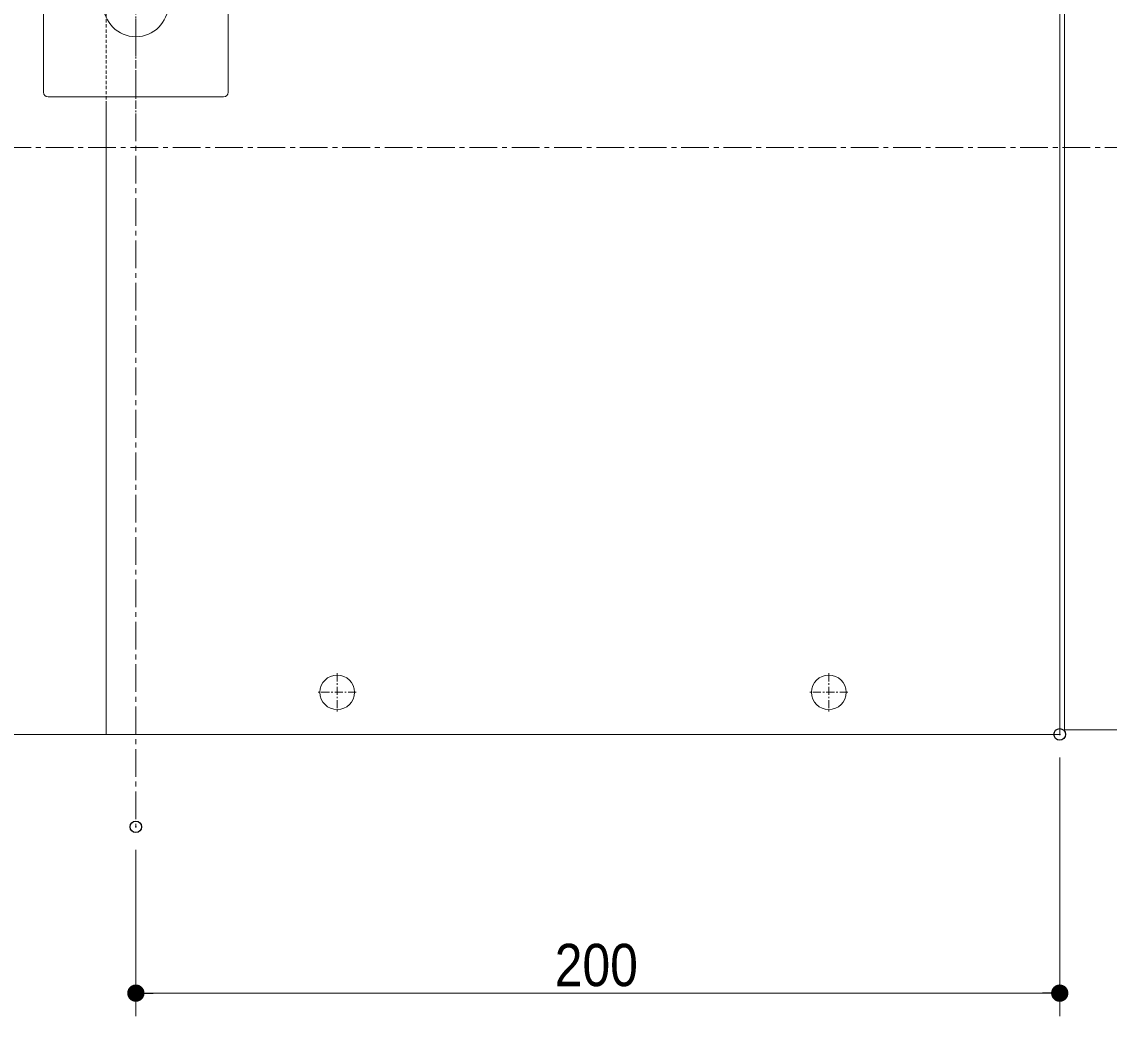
# Model space of a CAD drawing. Units: millimetres, scale not verified. Extents: x -1516 to 1516, y -761 to 761.
# Drawn here: x -1233.1 to -997.7, y -581 to -365.8 of the extents above; entities that cross this region are included whole.
import ezdxf
from ezdxf.enums import TextEntityAlignment as Align

# ---------------------------------------------------------------- set-up
doc = ezdxf.new("R2010")
doc.units = ezdxf.units.MM
doc.header["$LTSCALE"] = 5
doc.header["$PDMODE"] = 32
doc.header["$PDSIZE"] = 2.5
for name, pattern in [('USER1', [2.91, 1.76, -0.4, 0.35, -0.4]), ('USER2', [1.11, 0.71, -0.4]), ('USER4', [9.172222, 5.997222, -1.058333, 1.058333, -1.058333])]:
    doc.linetypes.add(name, pattern=pattern)
for name, color, linetype, lineweight in [('0-1_3一般', 7, 'Continuous', 15), ('0-3_2寸法-1', 7, 'Continuous', 15), ('0-4_0', 7, 'Continuous', 25)]:
    doc.layers.add(name, color=color, linetype=linetype, lineweight=lineweight)
doc.layers.add('0-5_Defpoints', color=7, linetype='Continuous')
doc.styles.add('ＭＳ Ｐゴシック', font='')
doc.styles.get('ＭＳ Ｐゴシック').set_extended_font_data('MS PGothic')

# ---------------------------------------------------------------- blocks, each defined once
blk = doc.blocks.new('グループ-24')
at = {"layer": '0-1_3一般'}
for p, q in [((-2700, -1344.96), (-2792.5, -1344.96)), ((-2695, -1352.46), (-2639, -1352.46)), ((-2802.5, -1354.96), (-2802.5, -1407.96)), ((-2700, -1392.46), (-2700, -1357.46)), ((-2634, -1357.46), (-2634, -1371.47)), ((-2627.5, -1392.46), (-2627.5, -1354.96)), ((-2700, -1392.46), (-2700, -2594.96)), ((-2633.31, -1394.96), (-2630, -1394.96)), ((-2802.5, -1410.96), (-2802.5, -1407.96)), ((-2802.5, -1410.96), (-2802.5, -1824.96)), ((-2802.5, -1824.96), (-2802.5, -2374.96)), ((-2802.5, -1824.96), (-2802.5, -2369.96))]:
    blk.add_line(p, q, dxfattribs=at)
for points in [[(-2802.5, -1354.96), (-2802.5, -1344.96), (-2792.5, -1344.96)], [(-2637.5, -1344.96), (-2700, -1344.96), (-2700, -1357.46)], [(-2802.5, -1824.96), (-2802.5, -2594.96), (-2700, -2594.96)]]:
    blk.add_lwpolyline(points, dxfattribs=at)
for centre, radius, start, end in [((-2695, -1357.46), 5, 90, 180), ((-2639, -1357.46), 5, 0, 90), ((-2637.5, -1354.96), 10, 0, 90), ((-2664, -1371.47), 30, 333.29515, 0), ((-2630.5, -1388.33), 7.5, 153.29515, 235.75613), ((-2633.31, -1392.46), 2.5, 235.75613, 270), ((-2630, -1392.46), 2.5, 270, 0)]:
    blk.add_arc(centre, radius, start, end, dxfattribs=at)
blk = doc.blocks.new('グループ-25')
at = {"layer": '0-1_3一般', "linetype": 'USER4'}
for p, q in [((-3807.5, -1239.96), (-3807.5, -2700)), ((-4914, -1964.96), (-2600, -1964.96))]:
    blk.add_line(p, q, dxfattribs=at)
at = {"layer": '0-1_3一般'}
for p, q in [((-2807.5, -1339.96), (-2807.5, -1852.46)), ((-2807.5, -1512.46), (-2807.5, -2600)), ((-3907.5, -1905), (-3907.5, -1715)), ((-3707.5, -1715), (-3707.5, -1905)), ((-3712.5, -1910), (-3902.5, -1910)), ((-3839.5, -1915), (-3839.5, -2600)), ((-3839.5, -2600), (-4808, -2600)), ((-3837, -2600), (-3839.5, -2600)), ((-2810, -2600), (-3837, -2600)), ((-2810, -2600), (-3287.5, -2600)), ((-2810, -2600), (-2807.5, -2600))]:
    blk.add_line(p, q, dxfattribs=at)
at = {"layer": '0-1_3一般', "linetype": 'USER1'}
for p, q in [((-3807.5, -1666.72), (-3807.5, -1954.22)), ((-3589.5, -2533.84), (-3589.5, -2575.09)), ((-3057.5, -2533.84), (-3057.5, -2575.09)), ((-3568.88, -2554.46), (-3610.13, -2554.46)), ((-3036.88, -2554.46), (-3078.13, -2554.46))]:
    blk.add_line(p, q, dxfattribs=at)
at = {"layer": '0-1_3一般', "linetype": 'USER2'}
blk.add_line((-3839.5, -1715), (-3839.5, -1915), dxfattribs=at)
at = {"layer": '0-1_3一般'}
blk.add_lwpolyline([(-2807.5, -1512.46), (-2807.5, -1852.46), (-2807.5, -1512.46)], dxfattribs=at)
for centre, radius in [((-3807.5, -1810), 35), ((-3589.5, -2554.46), 18.75), ((-3057.5, -2554.46), 18.75)]:
    blk.add_circle(centre, radius, dxfattribs=at)
for centre, start, end in [((-3902.5, -1905), 180, 270), ((-3712.5, -1905), 270, 0)]:
    blk.add_arc(centre, 5, start, end, dxfattribs=at)
blk.add_blockref('グループ-24', (0, 0), dxfattribs=at)
blk = doc.blocks.new('_Dot')
at = {"layer": '0-4_0'}
blk.add_line((-2.5, 0), (-5, 0), dxfattribs=at)
for points in [[(0, 0), (-2.5, 0), (-2.48, 0.313)], [(0, 0), (-2.48, -0.313), (-2.5, 0)], [(0, 0), (-2.48, 0.313), (-2.421, 0.622)], [(0, 0), (-2.421, -0.622), (-2.48, -0.313)], [(0, 0), (-2.421, 0.622), (-2.324, 0.92)], [(0, 0), (-2.324, -0.92), (-2.421, -0.622)], [(0, 0), (-2.324, 0.92), (-2.191, 1.204)], [(0, 0), (-2.191, -1.204), (-2.324, -0.92)], [(0, 0), (-2.191, 1.204), (-2.023, 1.469)], [(0, 0), (-2.023, -1.469), (-2.191, -1.204)], [(0, 0), (-2.023, 1.469), (-1.822, 1.711)], [(0, 0), (-1.822, -1.711), (-2.023, -1.469)], [(0, 0), (-1.822, 1.711), (-1.594, 1.926)], [(0, 0), (-1.594, -1.926), (-1.822, -1.711)], [(0, 0), (-1.594, 1.926), (-1.34, 2.111)], [(0, 0), (-1.34, -2.111), (-1.594, -1.926)], [(0, 0), (-1.34, 2.111), (-1.064, 2.262)], [(0, 0), (-1.064, -2.262), (-1.34, -2.111)], [(0, 0), (-1.064, 2.262), (-0.773, 2.378)], [(0, 0), (-0.773, -2.378), (-1.064, -2.262)], [(0, 0), (-0.773, 2.378), (-0.468, 2.456)], [(0, 0), (-0.468, -2.456), (-0.773, -2.378)], [(0, 0), (-0.468, 2.456), (-0.157, 2.495)], [(0, 0), (-0.157, -2.495), (-0.468, -2.456)], [(0, 0), (-0.157, 2.495), (0.157, 2.495)], [(0, 0), (0.157, -2.495), (-0.157, -2.495)], [(0, 0), (0.157, 2.495), (0.468, 2.456)], [(0, 0), (0.468, 2.456), (0.773, 2.378)], [(0, 0), (0.773, 2.378), (1.064, 2.262)], [(0, 0), (1.064, 2.262), (1.34, 2.111)], [(0, 0), (1.34, 2.111), (1.594, 1.926)], [(0, 0), (1.594, 1.926), (1.822, 1.711)], [(0, 0), (1.822, 1.711), (2.023, 1.469)], [(0, 0), (2.023, 1.469), (2.191, 1.204)], [(0, 0), (2.191, 1.204), (2.324, 0.92)], [(0, 0), (2.324, 0.92), (2.421, 0.622)], [(0, 0), (2.421, 0.622), (2.48, 0.313)], [(0, 0), (2.48, 0.313), (2.5, 0)], [(0, 0), (0.468, -2.456), (0.157, -2.495)], [(0, 0), (0.773, -2.378), (0.468, -2.456)], [(0, 0), (1.064, -2.262), (0.773, -2.378)], [(0, 0), (1.34, -2.111), (1.064, -2.262)], [(0, 0), (1.594, -1.926), (1.34, -2.111)], [(0, 0), (1.822, -1.711), (1.594, -1.926)], [(0, 0), (2.023, -1.469), (1.822, -1.711)], [(0, 0), (2.191, -1.204), (2.023, -1.469)], [(0, 0), (2.324, -0.92), (2.191, -1.204)], [(0, 0), (2.421, -0.622), (2.324, -0.92)], [(0, 0), (2.48, -0.313), (2.421, -0.622)], [(0, 0), (2.5, 0), (2.48, -0.313)]]:
    blk.add_solid(points, dxfattribs=at)

msp = doc.modelspace()

# ---------------------------------------------------------------- linework, layer by layer
at = {"layer": '0-3_2寸法-1'}
for p, q in [((-1008.375, -525), (-1008.375, -581)), ((-1208.375, -545), (-1208.375, -581)), ((-1204.623, -576), (-1012.127, -576))]:
    msp.add_line(p, q, dxfattribs=at)
at = {"layer": '0-5_Defpoints'}
for p in [(-1008.375, -520), (-1208.375, -540), (-1008.375, -576)]:
    msp.add_point(p, dxfattribs=at)

# ---------------------------------------------------------------- block references
at = {"layer": '0-1_3一般', "xscale": 0.2, "yscale": 0.2}
msp.add_blockref('グループ-25', (-446.875, 0), dxfattribs=at)
at = {"layer": '0-3_2寸法-1', "xscale": 0.7503418, "yscale": 0.7503418, "rotation": 180}
msp.add_blockref('_Dot', (-1208.375, -576), dxfattribs=at)
at = {"layer": '0-3_2寸法-1', "xscale": 0.7503418, "yscale": 0.7503418}
msp.add_blockref('_Dot', (-1008.375, -576), dxfattribs=at)

# ---------------------------------------------------------------- texts
at = {"layer": '0-3_2寸法-1', "style": 'ＭＳ Ｐゴシック', "width": 0.9}
msp.add_text('200', height=9.164, dxfattribs=at).set_placement((-1117.694, -577.24), align=Align.BOTTOM_LEFT)

doc.saveas('drawing.dxf')
